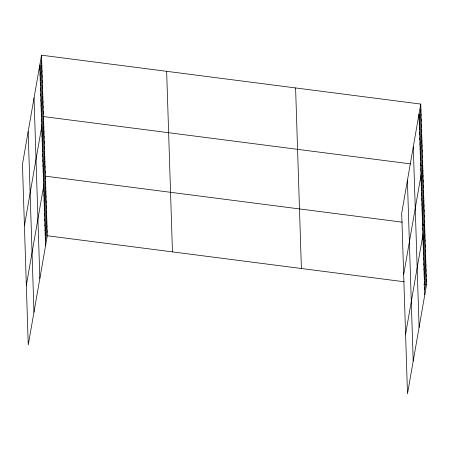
<?xml version="1.0" encoding="UTF-8"?>
<svg xmlns="http://www.w3.org/2000/svg" width="449" height="449" viewBox="0 0 449 449"><rect width="100%" height="100%" fill="white"/><g stroke="black" fill="none" stroke-linecap="round" stroke-linejoin="round"><path stroke-width="0.67" d="M41.504 55.188L22.45 164.356L28.253 344.927L47.308 235.753L41.504 55.188L420.747 104.073L426.55 284.644L407.496 393.812L401.692 213.247L420.747 104.073M39.916 70.347L41.667 60.301M40.079 75.46L41.83 65.419M40.242 80.579L41.998 70.532M40.41 85.692L42.161 75.651M40.573 90.81L42.324 80.764M40.736 95.923L42.492 85.882M40.904 101.042L42.655 90.995M41.067 106.16L42.818 96.114M41.229 111.273L42.986 101.233M41.392 116.392L43.149 106.346M41.561 121.505L43.312 111.464M24.426 225.752L43.474 116.577L410.902 163.947M41.886 131.591L43.637 121.544M42.043 136.552L43.794 126.511M42.2 141.519L43.957 131.473M42.363 146.486L44.114 136.44M42.52 151.448L44.277 141.407M42.683 156.415L44.434 146.374M42.84 161.382L44.591 151.335M43.003 166.349L44.754 156.303M43.16 171.31L44.911 161.27M43.317 176.277L45.074 166.237M43.48 181.244L45.231 171.198M26.339 285.339L45.394 176.165L402.388 222.188M43.8 191.173L45.551 181.132M43.957 196.14L45.714 186.099M44.12 201.107L45.871 191.061M44.277 206.074L46.028 196.028M44.44 211.036L46.191 200.995M44.597 216.003L46.348 205.962M44.754 220.97L46.511 210.923M44.917 225.937L46.668 215.89M45.074 230.898L46.831 220.857M45.237 235.865L46.988 225.825M45.394 240.832L47.145 230.786M419.158 119.238L420.909 109.191M419.321 124.351L421.078 114.304M419.489 129.469L421.241 119.423M419.652 134.582L421.403 124.541M419.815 139.701L421.566 129.654M419.978 144.814L421.734 134.773M420.146 149.932L421.897 139.886M420.309 155.045L422.06 145.005M420.472 160.164L422.228 150.118M420.64 165.283L422.391 155.236M420.803 170.396L422.554 160.349M403.668 274.642L422.722 165.468L420.634 165.198M421.128 180.476L422.879 170.435M421.285 185.443L423.037 175.402M421.443 190.41L423.199 180.363M421.605 195.377L423.356 185.33M421.763 200.338L423.519 190.297M421.925 205.305L423.676 195.259M422.082 210.272L423.839 200.226M422.245 215.239L423.996 205.193M422.402 220.201L424.153 210.16M422.565 225.168L424.316 215.122M422.722 230.135L424.473 220.089M405.582 334.23L424.636 225.056L422.548 224.786M423.042 240.063L424.793 230.023M423.199 245.031L424.956 234.984M423.362 249.998L425.113 239.951M423.519 254.965L425.276 244.918M423.682 259.926L425.433 249.885M423.839 264.893L425.59 254.847M423.996 269.86L425.753 259.814M424.159 274.822L425.91 264.781M424.316 279.789L426.073 269.748M424.479 284.756L426.23 274.709M424.636 289.723L426.393 279.676M47.308 235.753L404.302 281.776M423.766 284.284L426.55 284.644M418.996 114.119L424.799 294.684M413.282 146.829L419.085 327.4M407.4 180.537L413.203 361.103M295.594 87.942L301.402 268.508M166.652 71.318L172.455 251.889M39.753 65.228L45.557 245.799M34.04 97.944L39.843 278.509M28.158 131.647L33.961 312.212"/></g></svg>
